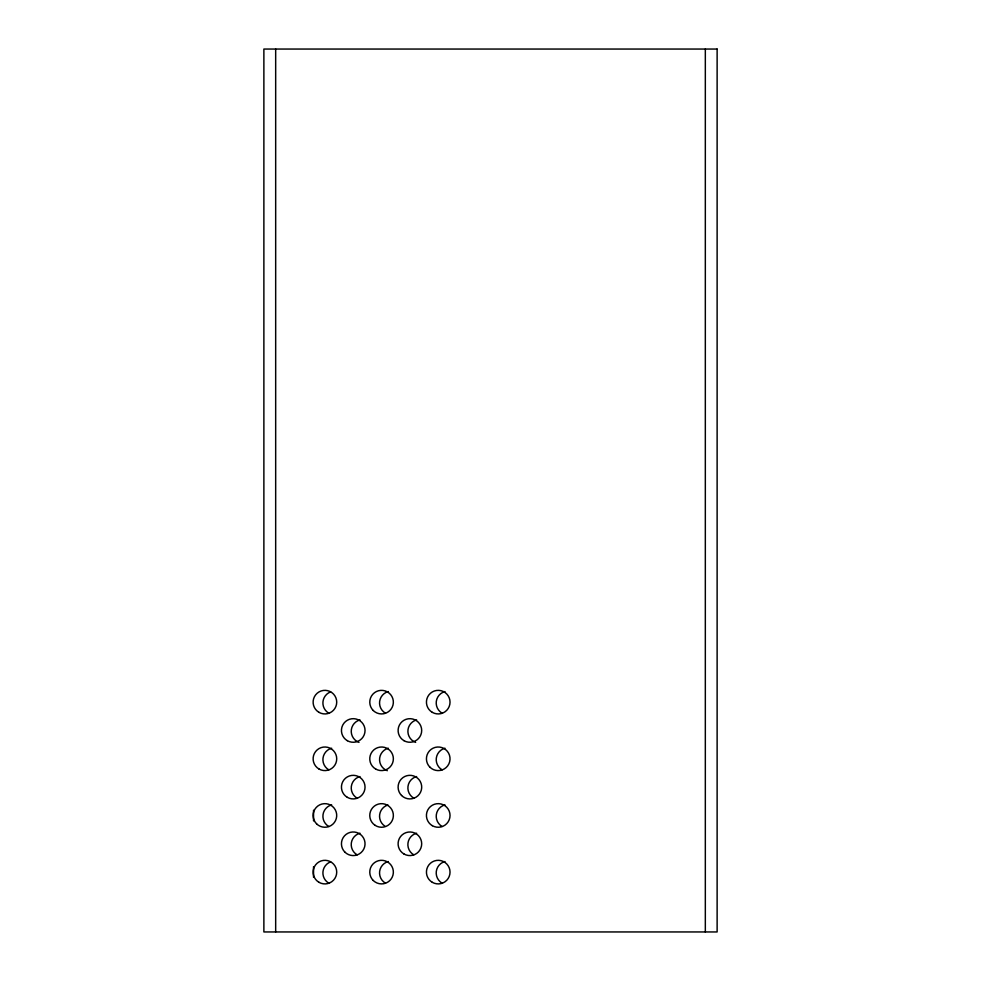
<?xml version="1.0" encoding="UTF-8"?>
<svg xmlns="http://www.w3.org/2000/svg" width="981" height="981" viewBox="0 0 981 981"><rect width="100%" height="100%" fill="white"/><g stroke="black" fill="none" stroke-linecap="round" stroke-linejoin="round"><path stroke-width="1.47" d="M705.327 49.05L705.327 931.95M313.54 810.232L313.54 820.901M313.54 866.64L313.54 877.308M275.673 49.05L275.673 931.95M442.1 713.187A11.809 11.809 0 0 1 444.957 691.556M442.1 769.84A11.809 11.809 0 0 1 444.957 748.221M328.794 883.158A11.809 11.809 0 0 1 330.658 861.845M328.794 826.493A11.809 11.809 0 0 1 331.639 804.874M357.121 854.831A11.809 11.809 0 0 1 359.966 833.2M328.794 769.84A11.809 11.809 0 0 1 331.639 748.221M328.794 713.187A11.809 11.809 0 0 1 330.658 691.875M358.985 742.384A11.809 11.809 0 0 1 359.966 719.895M357.121 798.166A11.809 11.809 0 0 1 359.966 776.547M384.895 826.161A11.809 11.809 0 0 1 387.936 804.972M385.447 883.158A11.809 11.809 0 0 1 388.292 861.526M387.311 770.71A11.809 11.809 0 0 1 388.292 748.221M385.447 713.187A11.809 11.809 0 0 1 388.292 691.556M415.65 742.384A11.809 11.809 0 0 1 416.618 719.895M413.774 798.166A11.809 11.809 0 0 1 416.618 776.547M442.1 826.493A11.809 11.809 0 0 1 444.957 804.874M442.1 883.158A11.809 11.809 0 0 1 444.957 861.526M413.774 854.831A11.809 11.809 0 0 1 416.618 833.2M717.123 49.05L263.877 49.05L263.877 931.95L717.123 931.95L717.123 49.05M319.009 882.336A11.809 11.809 0 0 0 336.716 872.109A11.809 11.809 0 0 0 319.009 861.894A11.809 11.809 0 0 0 319.009 882.336M316.569 823.807A11.809 11.809 0 0 0 336.311 818.51A11.809 11.809 0 0 0 321.854 804.052A11.809 11.809 0 0 0 316.569 823.807M319.009 769.018A11.809 11.809 0 0 0 336.716 758.803A11.809 11.809 0 0 0 319.009 748.577A11.809 11.809 0 0 0 319.009 769.018M319.009 712.365A11.809 11.809 0 0 0 336.716 702.138A11.809 11.809 0 0 0 319.009 691.924A11.809 11.809 0 0 0 319.009 712.365M373.221 880.46A11.809 11.809 0 0 0 392.964 875.162A11.809 11.809 0 0 0 378.519 860.705A11.809 11.809 0 0 0 373.221 880.46M375.11 825.34A11.809 11.809 0 0 0 393.356 816.106A11.809 11.809 0 0 0 376.238 804.923A11.809 11.809 0 0 0 375.11 825.34M375.662 769.018A11.809 11.809 0 0 0 393.369 758.803A11.809 11.809 0 0 0 375.662 748.577A11.809 11.809 0 0 0 375.662 769.018M373.221 710.489A11.809 11.809 0 0 0 392.964 705.192A11.809 11.809 0 0 0 378.519 690.747A11.809 11.809 0 0 0 373.221 710.489M432.327 882.336A11.809 11.809 0 0 0 450.034 872.109A11.809 11.809 0 0 0 432.327 861.894A11.809 11.809 0 0 0 432.327 882.336M432.327 825.683A11.809 11.809 0 0 0 450.034 815.456A11.809 11.809 0 0 0 432.327 805.229A11.809 11.809 0 0 0 432.327 825.683M429.874 767.142A11.809 11.809 0 0 0 449.629 761.857A11.809 11.809 0 0 0 435.172 747.399A11.809 11.809 0 0 0 429.874 767.142M432.327 712.365A11.809 11.809 0 0 0 450.034 702.138A11.809 11.809 0 0 0 432.327 691.924A11.809 11.809 0 0 0 432.327 712.365M344.895 852.133A11.809 11.809 0 0 0 364.638 846.836A11.809 11.809 0 0 0 350.18 832.379A11.809 11.809 0 0 0 344.895 852.133M404 854.01A11.809 11.809 0 0 0 421.695 843.783A11.809 11.809 0 0 0 404 833.556A11.809 11.809 0 0 0 404 854.01M347.335 797.345A11.809 11.809 0 0 0 365.042 787.13A11.809 11.809 0 0 0 347.335 776.903A11.809 11.809 0 0 0 347.335 797.345M401.548 795.468A11.809 11.809 0 0 0 421.303 790.183A11.809 11.809 0 0 0 406.845 775.726A11.809 11.809 0 0 0 401.548 795.468M347.335 740.692A11.809 11.809 0 0 0 365.042 730.465A11.809 11.809 0 0 0 347.335 720.25A11.809 11.809 0 0 0 347.335 740.692M404 740.692A11.809 11.809 0 0 0 421.695 730.465A11.809 11.809 0 0 0 404 720.25A11.809 11.809 0 0 0 404 740.692"/></g></svg>
